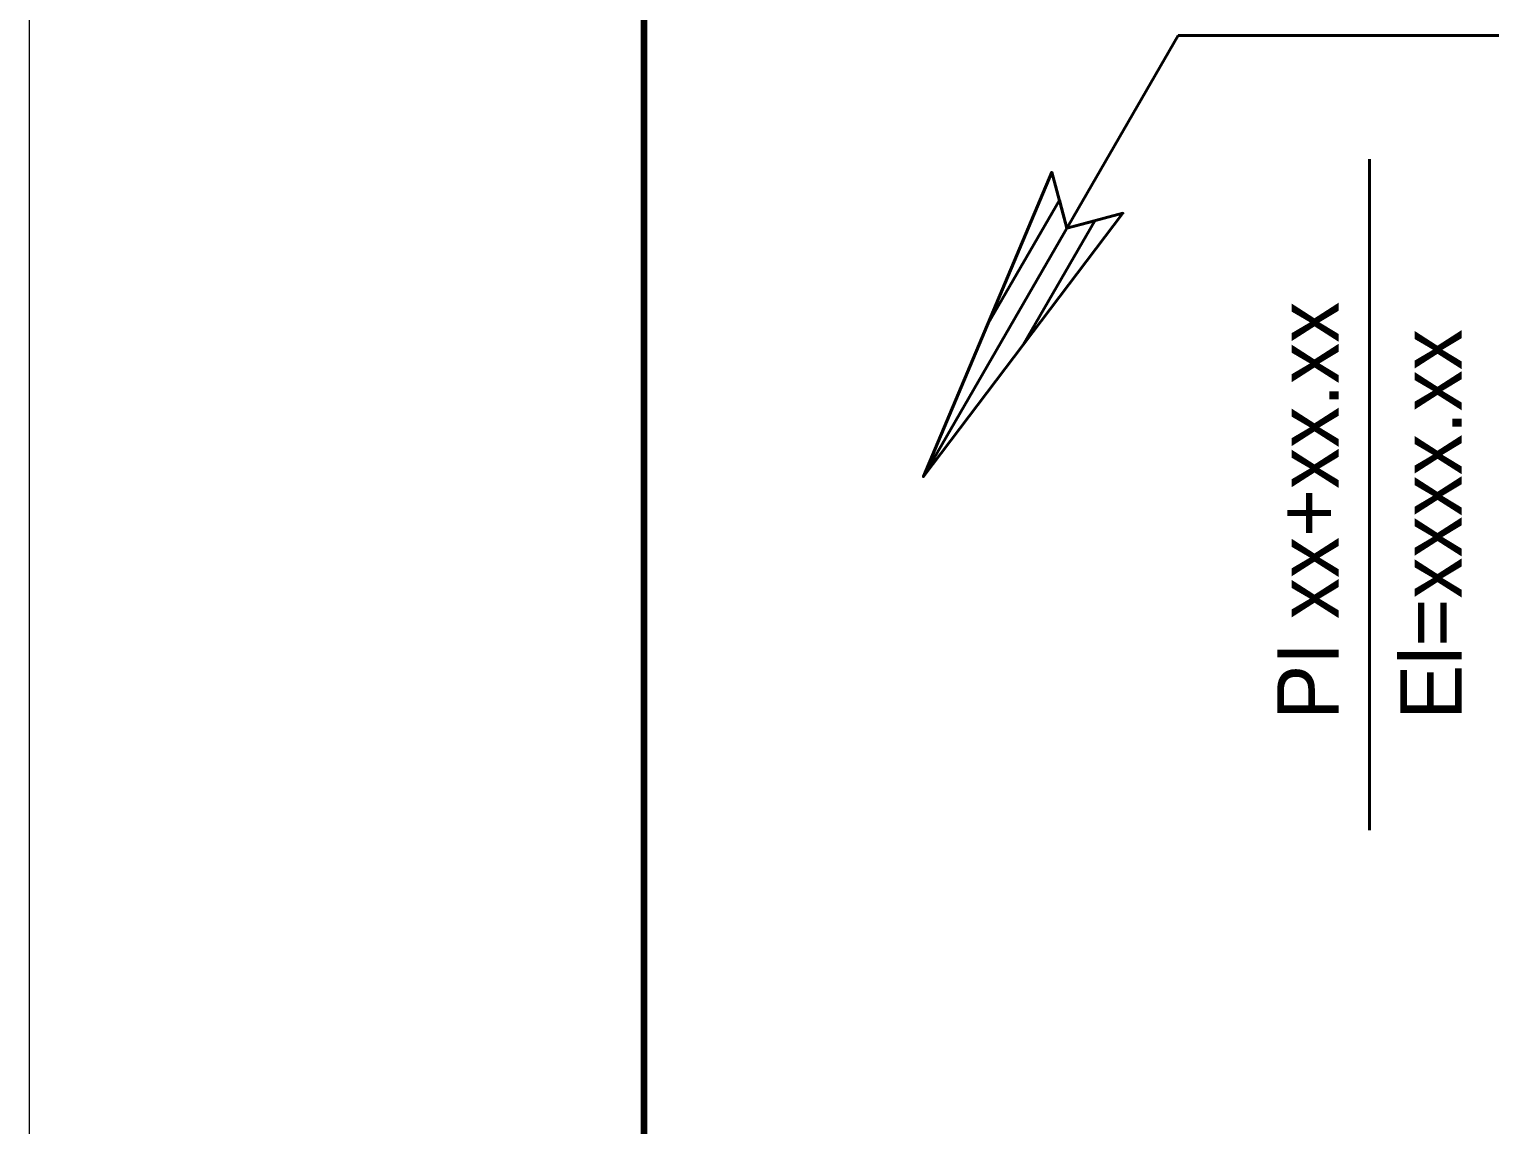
# Model space of a CAD drawing. Header units: feet. Extents: x 715168 to 716636, y 927703 to 928239.
# Drawn here: x 715956.4 to 716027.6, y 927859.4 to 927912.8 of the extents above; entities that cross this region are included whole.
import ezdxf

# ---------------------------------------------------------------- set-up
doc = ezdxf.new("R2010")
doc.units = ezdxf.units.FT
doc.header["$MEASUREMENT"] = 0
for name, color, linetype, lineweight in [('28', 150, 'Continuous', 0), ('56', 92, 'Continuous', 0), ('62', 7, 'Continuous', 0)]:
    doc.layers.add(name, color=color, linetype=linetype, lineweight=lineweight)
doc.styles.add('Style-SLANTED_PROPORTIONAL', font='SLANTED_PROPORTIONAL.shx')

msp = doc.modelspace()

# ---------------------------------------------------------------- linework, layer by layer
at = {"layer": '28', "color": 150, "linetype": 'Continuous', "lineweight": 40}
for p, q in [((716012.413, 927912.524), (715999.985, 927890.998)), ((716012.413, 927912.524), (716080.601, 927912.524)), ((716021.756, 927873.737), (716021.756, 927906.499))]:
    msp.add_line(p, q, dxfattribs=at)
at = {"layer": '28', "color": 150, "linetype": 'Continuous', "lineweight": 40, "flags": 128}
msp.add_lwpolyline([(716004.851, 927897.427), (716008.351, 927903.489), (716006.985, 927903.123), (716006.62, 927904.489), (716003.119, 927898.427), (716003.119, 927898.427)], dxfattribs=at)
at = {"layer": '28', "color": 150, "linetype": 'Continuous', "lineweight": 40}
msp.add_3dface([(716006.985, 927903.123), (716009.718, 927903.855), (715999.985, 927890.998), (716006.253, 927905.854)], dxfattribs=at)
at = {"layer": '56', "color": 92, "linetype": 'Continuous', "lineweight": 0}
msp.add_3dface([(715956.36, 927778.925), (716636.36, 927778.925), (716636.36, 928218.925), (715956.36, 928218.925)], dxfattribs=at)
at = {"layer": '62', "color": 7, "linetype": 'Continuous', "lineweight": 100}
msp.add_3dface([(715986.36, 928208.925), (716626.36, 928208.925), (716626.36, 927788.925), (715986.36, 927788.925)], dxfattribs=at)

# ---------------------------------------------------------------- texts
at = {"layer": '28', "color": 150, "linetype": 'Continuous', "lineweight": 53, "insert": (716026.256, 927879.139), "char_height": 3, "attachment_point": 7, "rotation": 90, "line_spacing_factor": 1.2, "style": 'Style-SLANTED_PROPORTIONAL'}
msp.add_mtext('PI xx+xx.xx\\PEl=xxxx.xx\\P', dxfattribs=at)

doc.saveas('drawing.dxf')
